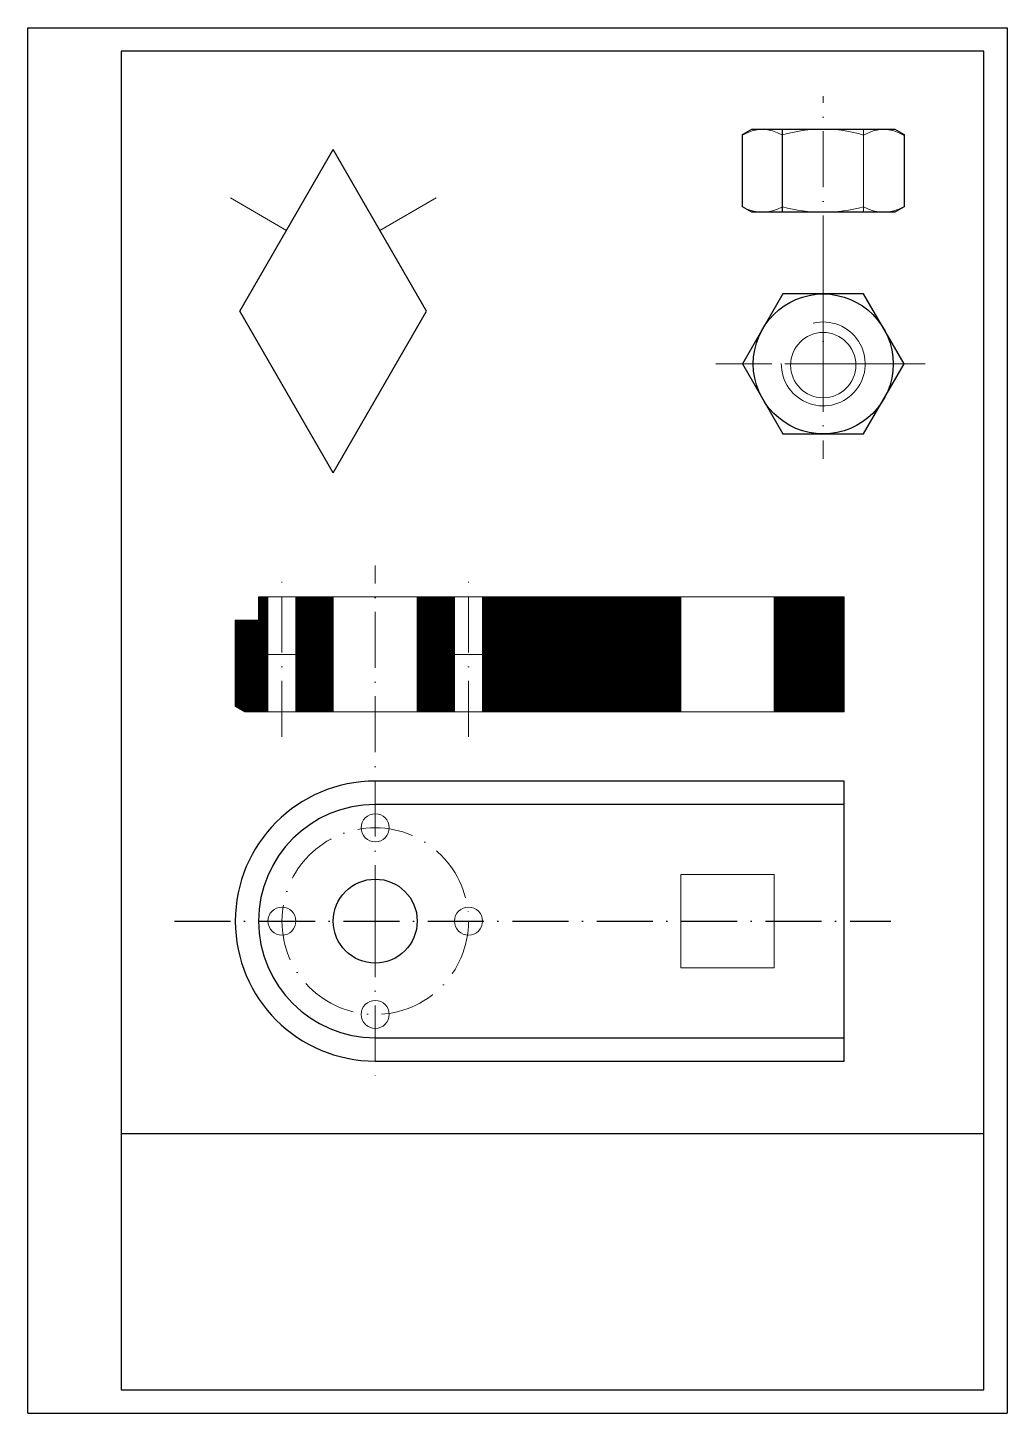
# Model space of a CAD drawing. Header units: millimetres. Extents: x 0 to 210, y 0 to 297.
import ezdxf

# ---------------------------------------------------------------- set-up
doc = ezdxf.new("R2010")
doc.units = ezdxf.units.MM
doc.header["$MEASUREMENT"] = 0
doc.linetypes.add('ACAD_ISO02W100', pattern=[15, 12, -3])
doc.linetypes.add('ACAD_ISO10W100', pattern=[18, 12, -3, 0, -3])
for name, color, linetype, lineweight in [('Контур', 7, 'Continuous', 30), ('Оси', 7, 'ACAD_ISO10W100', 20), ('Шриховка', 7, 'ACAD_ISO02W100', 20)]:
    doc.layers.add(name, color=color, linetype=linetype, lineweight=lineweight)
doc.layers.add('Рамка', color=7, linetype='Continuous')

# ---------------------------------------------------------------- blocks, each defined once
blk = doc.blocks.new('*U2')
at = {"layer": 'Контур', "lineweight": 20}
blk.add_circle((0, 0), 3, dxfattribs=at)
blk = doc.blocks.new('*U3')
at = {"layer": 'Контур', "color": 0, "linetype": 'ByBlock', "lineweight": -2, "transparency": 16777216}
for p, rotation in [((74.5, 125.5), 90), ((54.5, 105.5), 180), ((74.5, 85.5), 270)]:
    blk.add_blockref('*U2', p, dxfattribs=dict(at, rotation=rotation))
blk.add_blockref('*U2', (94.5, 105.5), dxfattribs=at)

msp = doc.modelspace()

# ---------------------------------------------------------------- hatches: boundary and pattern name
at = {"layer": 'Шриховка', "lineweight": 20}
h = msp.add_hatch(dxfattribs=at)
h.set_pattern_fill('ANSI31', color=256)
h.paths.add_polyline_path([(51.5, 175), (49.5, 175), (49.5, 169.99), (44.5, 169.99), (44.5, 151.5), (46.5, 150.34), (51.5, 150.34)])
h = msp.add_hatch(dxfattribs=at)
h.set_pattern_fill('ANSI31', color=256)
h.paths.add_polyline_path([(65.5, 175), (57.5, 175), (57.5, 150.34), (65.5, 150.34)])
h.paths.add_polyline_path([(91.5, 175), (83.5, 175), (83.5, 150.34), (91.5, 150.34)])
h.paths.add_polyline_path([(140, 175), (97.5, 175), (97.5, 150.34), (140, 150.34)])
h.paths.add_polyline_path([(175, 169.99), (175, 175), (160, 175), (160, 150.34), (175, 150.34)])

# ---------------------------------------------------------------- linework, layer by layer
for p, q in [((0, 297), (210, 297)), ((210, 297), (210, 0))]:
    msp.add_line(p, q)
at = {"linetype": 'ACAD_ISO10W100', "lineweight": 20}
for p, q in [((147.49, 224.93), (170.54, 224.93)), ((170.54, 224.93), (192.38, 224.93)), ((74.5, 105.5), (74.5, 181.74))]:
    msp.add_line(p, q, dxfattribs=at)
at = {"layer": 'Контур', "lineweight": 30}
for p, q in [((161.79, 257.44), (161.81, 275.26)), ((45.51, 236.22), (65.51, 270.86)), ((85.51, 236.22), (65.51, 270.86)), ((65.51, 201.58), (45.51, 236.22)), ((65.51, 201.58), (85.51, 236.22)), ((175, 135.5), (74.5, 135.5)), ((175, 75.5), (175, 135.5)), ((175, 130.5), (74.5, 130.5)), ((74.5, 80.5), (175, 80.5)), ((74.5, 75.5), (175, 75.5))]:
    msp.add_line(p, q, dxfattribs=at)
at = {"layer": 'Контур', "lineweight": 20}
for p, q in [((179.2, 257.44), (179.2, 275.26)), ((55.51, 253.54), (43.5, 260.5)), ((75.51, 253.54), (87.53, 260.5)), ((49.5, 175), (175, 175)), ((49.5, 169.99), (49.5, 175)), ((51.5, 150.34), (51.5, 175)), ((57.5, 150.34), (57.5, 175)), ((65.5, 150.34), (65.5, 175)), ((83.5, 150.34), (83.5, 175)), ((91.5, 150.34), (91.5, 175)), ((97.5, 150.34), (97.5, 175)), ((140, 150.34), (140, 175)), ((160, 150.34), (160, 175)), ((175, 169.99), (175, 175)), ((51.5, 162.67), (57.5, 162.67)), ((91.5, 162.67), (97.5, 162.67))]:
    msp.add_line(p, q, dxfattribs=at)
at = {"layer": 'Контур', "lineweight": 30}
for points in [[(155.22, 275.26), (185.86, 275.26), (187.86, 274.11), (187.86, 258.6), (185.86, 257.44), (155.22, 257.44), (153.22, 258.6), (153.22, 274.11)], [(161.88, 239.93), (153.22, 224.93), (161.88, 209.93), (179.2, 209.93), (187.86, 224.93), (179.2, 239.93)]]:
    msp.add_lwpolyline(points, close=True, dxfattribs=at)
at = {"layer": 'Контур', "lineweight": 20}
msp.add_lwpolyline([(49.5, 169.99), (44.5, 169.99), (44.5, 151.5), (46.5, 150.34), (175, 150.34), (175, 169.99)], dxfattribs=at)
msp.add_lwpolyline([(140, 95.5), (160, 95.5), (160, 115.5), (140, 115.5)], close=True, dxfattribs=at)
at = {"layer": 'Контур', "lineweight": 30}
for centre, radius in [((170.54, 224.93), 15), ((74.5, 105.5), 9)]:
    msp.add_circle(centre, radius, dxfattribs=at)
at = {"layer": 'Контур', "lineweight": 20}
msp.add_circle((170.54, 224.67), 7, dxfattribs=at)
for centre, radius, start, end in [((157.5, 266.63), 8.52, 59.8288, 120.1712), ((170.47, 244.35), 30.91, 73.5844, 106.2684), ((183.48, 266.63), 8.52, 59.8288, 120.1712), ((157.5, 265.97), 8.52, 239.8288, 300.1712), ((170.49, 290.85), 33.4, 254.8902, 285.1098), ((183.48, 265.97), 8.52, 239.8288, 300.1712)]:
    msp.add_arc(centre, radius, start, end, dxfattribs=at)
at = {"layer": 'Контур', "lineweight": 15}
msp.add_arc((170.54, 224.93), 9, 179.5862, 103.7933, dxfattribs=at)
at = {"layer": 'Контур', "lineweight": 30}
for radius in [30, 25]:
    msp.add_arc((74.5, 105.5), radius, 90, 270, dxfattribs=at)
at = {"layer": 'Оси', "linetype": 'ACAD_ISO10W100', "lineweight": 20}
for p, q in [((170.54, 244.73), (170.54, 282.35)), ((170.54, 224.93), (170.54, 244.73)), ((170.54, 244.73), (170.54, 204.61)), ((192.38, 224.93), (147.49, 224.93))]:
    msp.add_line(p, q, dxfattribs=at)
at = {"layer": 'Оси', "lineweight": 20}
for p, q in [((54.5, 145), (54.5, 180.5)), ((94.5, 145), (94.5, 180.5)), ((74.5, 105.5), (74.5, 70.5))]:
    msp.add_line(p, q, dxfattribs=at)
at = {"layer": 'Оси', "linetype": 'ACAD_ISO10W100', "lineweight": 30}
msp.add_line((31.5, 105.5), (185, 105.5), dxfattribs=at)
at = {"layer": 'Оси', "lineweight": 20}
msp.add_circle((74.5, 105.5), 20, dxfattribs=at)
at = {"layer": 'Рамка'}
for q in [(0, 297), (210, 0)]:
    msp.add_line((0, 0), q, dxfattribs=at)
at = {"layer": 'Рамка', "lineweight": 30}
msp.add_line((20, 60), (205, 60), dxfattribs=at)
msp.add_lwpolyline([(20, 5), (205, 5), (205, 292), (20, 292)], close=True, dxfattribs=at)

# ---------------------------------------------------------------- block references
at = {"layer": 'Контур', "lineweight": 20}
msp.add_blockref('*U3', (0, 0), dxfattribs=at)

doc.saveas('drawing.dxf')
